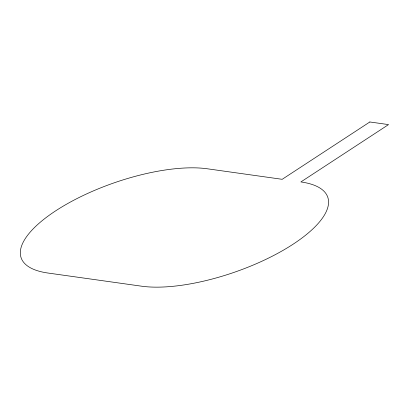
<?xml version="1.0" encoding="UTF-8"?>
<svg xmlns="http://www.w3.org/2000/svg" width="409" height="409" viewBox="0 0 409 409"><rect width="100%" height="100%" fill="white"/><g stroke="black" fill="none" stroke-linecap="round" stroke-linejoin="round"><path stroke-width="0.61" d="M369.843 121.974L282.184 179.311L207.363 168.789A112.751 40.404 -19.1 0 0 55.731 210.799A112.751 40.404 -19.1 0 0 47.981 273.033L141.504 286.182A112.751 40.404 -19.1 0 0 293.141 244.178A112.751 40.404 -19.1 0 0 300.886 181.939L388.55 124.602L369.843 121.974"/></g></svg>
